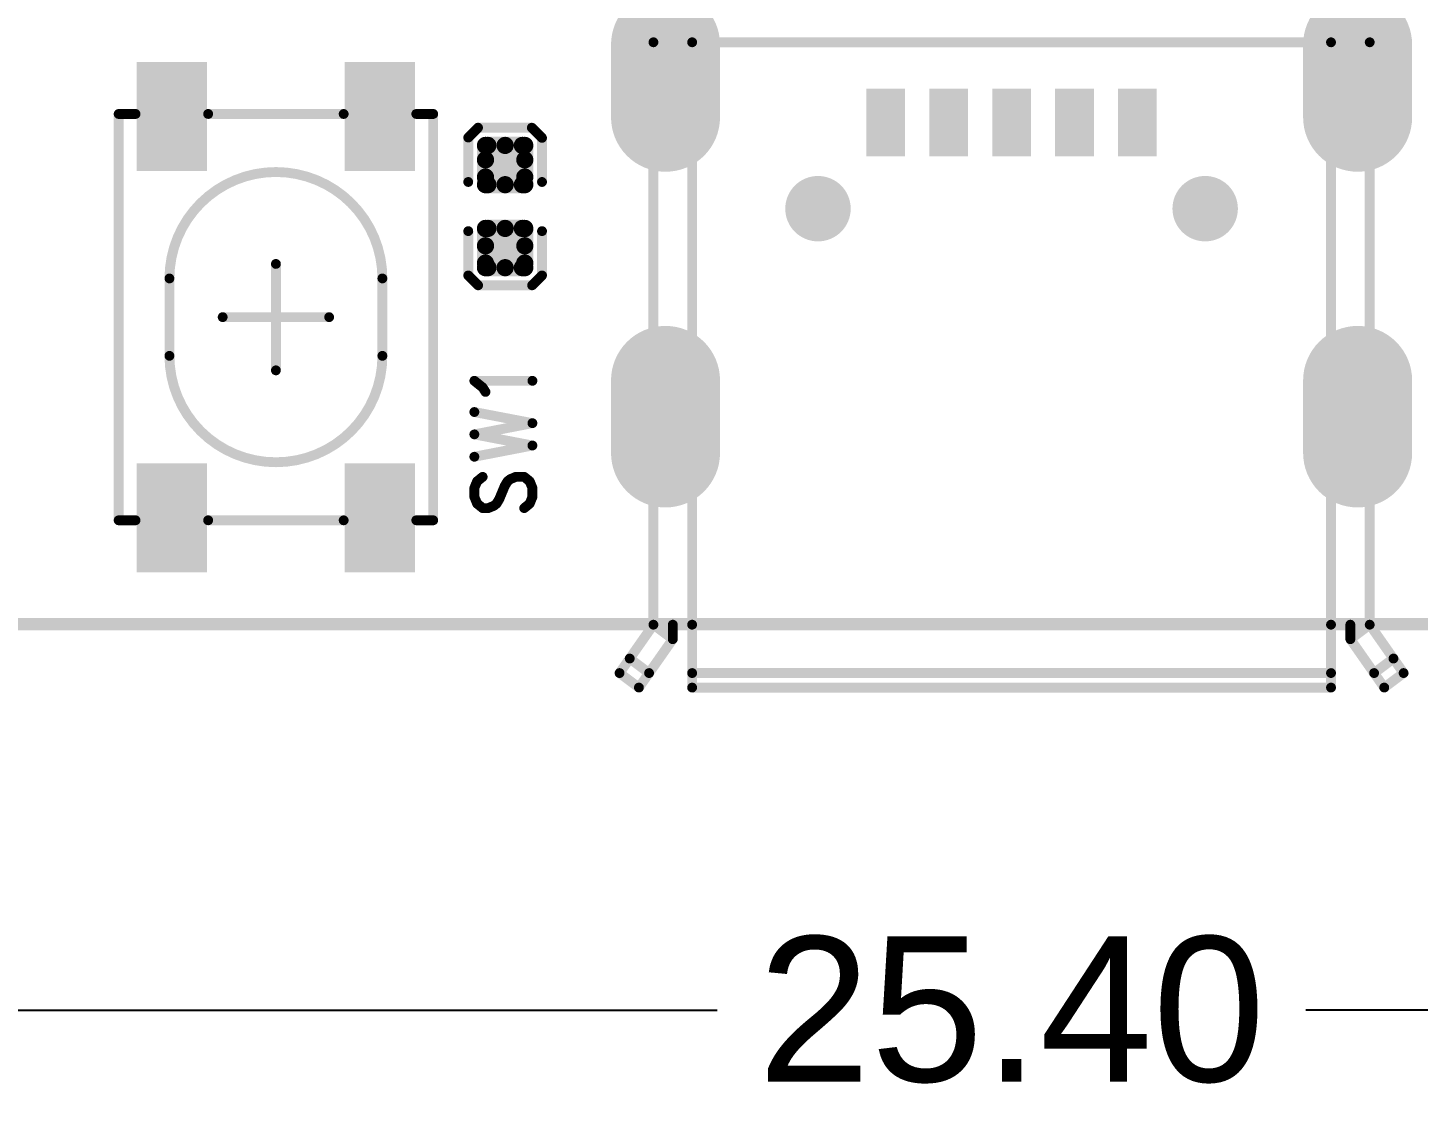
# Model space of a CAD drawing. Extents: x 138.1 to 180, y 20.3 to 82.2.
# Drawn here: x 148.25 to 162.62, y 20.31 to 31.45 of the extents above; entities that cross this region are included whole.
import ezdxf

# ---------------------------------------------------------------- set-up
doc = ezdxf.new("R2010")
doc.units = 0
doc.header["$MEASUREMENT"] = 0
doc.layers.get('0').update_dxf_attribs({"linetype": 'CONTINUOUS'})
doc.layers.get('Defpoints').update_dxf_attribs({"linetype": 'CONTINUOUS'})
doc.layers.add('SILKTOP_PHO', color=251, linetype='CONTINUOUS')
doc.styles.get("Standard").update_dxf_attribs({"font": 'arial.ttf'})
doc.dimstyles.get("Standard").update_dxf_attribs({"dimtxt": 1.5, "dimasz": 1.5, "dimexe": 0.18, "dimexo": 0, "dimgap": 0.5, "dimtad": 0, "dimtih": 1, "dimtoh": 1, "dimzin": 0, "dimdsep": 46, "dimtxsty": 'Standard', "dimcen": 0.09, "dimadec": 0, "dimazin": 0, "dimtfac": 1, "dimtofl": 0, "dimtmove": 2, "dimatfit": 3, "dimfxl": 1, "dimtolj": 1, "dimtzin": 0, "dimarcsym": 0})

# ---------------------------------------------------------------- blocks, each defined once
blk = doc.blocks.new('ROUND_33')
at = {"const_width": 0.0508}
blk.add_lwpolyline([(-0.0254, 0, 1), (0.0254, 0, 1)], format="xyb", close=True, dxfattribs=at)
blk = doc.blocks.new('RECTANGLE_215')
blk.add_solid([(0.363092, 0.563118), (0.363092, -0.563118), (-0.363092, 0.563118), (-0.363092, -0.563118)])
blk = doc.blocks.new('RECTANGLE_247')
blk.add_solid([(0.200024, 0.350012), (0.200024, -0.350012), (-0.200024, 0.350012), (-0.200024, -0.350012)])
blk = doc.blocks.new('OBLONG_248')
at = {"const_width": 1.126236}
blk.add_lwpolyline([(0, 0.37503), (0, -0.37503)], dxfattribs=at)
at = {"const_width": 0.563118}
for points in [[(-0.281558, 0.37503, 1), (0.281558, 0.37503, 1)], [(-0.281558, -0.37503, 1), (0.281558, -0.37503, 1)]]:
    blk.add_lwpolyline(points, format="xyb", close=True, dxfattribs=at)
blk = doc.blocks.new('ROUND_249')
at = {"const_width": 0.338074}
blk.add_lwpolyline([(-0.169036, 0, 1), (0.169036, 0, 1)], format="xyb", close=True, dxfattribs=at)
blk = doc.blocks.new('ROUND_158')
at = {"const_width": 0.0889}
blk.add_lwpolyline([(-0.04445, 0, 1), (0.04445, 0, 1)], format="xyb", close=True, dxfattribs=at)
blk = doc.blocks.new('*D109')
at = {"color": 0, "linetype": 'Continuous', "lineweight": -2}
for p, q in [((145.716, 26.315), (145.716, 21.116)), ((171.116, 26.315), (171.116, 21.116)), ((147.216, 21.296), (155.375, 21.296)), ((169.616, 21.296), (161.457, 21.296))]:
    blk.add_line(p, q, dxfattribs=at)
at = {"color": 0, "linetype": 'Continuous'}
for points in [[(147.216, 21.546), (147.216, 21.046), (145.716, 21.296)], [(169.616, 21.546), (169.616, 21.046), (171.116, 21.296)]]:
    blk.add_solid(points, dxfattribs=at)
at = {"layer": 'Defpoints', "color": 0, "linetype": 'Continuous'}
for p in [(145.716, 26.315), (171.116, 26.315), (171.116, 21.296)]:
    blk.add_point(p, dxfattribs=at)
at = {"color": 0, "linetype": 'Continuous', "insert": (158.416, 21.296), "char_height": 1.5, "attachment_point": 5}
blk.add_mtext('\\A1;25.40', dxfattribs=at)

msp = doc.modelspace()

# ---------------------------------------------------------------- linework, layer by layer
for points, const_width in [([(152.981, 29.827), (152.981, 30.233)], 0.178), ([(152.981, 30.233), (153.387, 30.233)], 0.178), ([(153.006, 29.827), (153.006, 30.233)], 0.178), ([(153.184, 29.827), (153.184, 30.233)], 0.178), ([(153.362, 29.827), (153.362, 30.233)], 0.178), ([(153.387, 30.233), (153.387, 29.827)], 0.178), ([(152.981, 30.084), (153.387, 30.084)], 0.178), ([(152.981, 29.906), (153.387, 29.906)], 0.178), ([(153.387, 29.827), (152.981, 29.827)], 0.178), ([(152.981, 28.969), (152.981, 29.375)], 0.178), ([(152.981, 29.375), (153.387, 29.375)], 0.178), ([(152.981, 29.373), (153.387, 29.373)], 0.178), ([(153.006, 28.969), (153.006, 29.375)], 0.178), ([(153.184, 28.969), (153.184, 29.375)], 0.178), ([(153.362, 28.969), (153.362, 29.375)], 0.178), ([(153.387, 29.375), (153.387, 28.969)], 0.178), ([(152.981, 29.195), (153.387, 29.195)], 0.178), ([(152.981, 29.017), (153.387, 29.017)], 0.178), ([(153.387, 28.969), (152.981, 28.969)], 0.178), ([(146.716, 25.283), (170.116, 25.283)], 0.127)]:
    msp.add_lwpolyline(points, dxfattribs=dict(const_width=const_width))
at = {"layer": 'SILKTOP_PHO'}
for points, const_width in [([(154.716, 31.299), (162.116, 31.299)], 0.102), ([(154.716, 25.279), (154.716, 31.299)], 0.102), ([(155.116, 31.299), (155.116, 25.279)], 0.102), ([(161.716, 25.279), (161.716, 31.299)], 0.102), ([(162.116, 25.279), (162.116, 31.299)], 0.102), ([(149.191, 30.558), (149.191, 26.358)], 0.102), ([(149.191, 30.558), (149.366, 30.558)], 0.102), ([(151.516, 30.558), (150.116, 30.558)], 0.102), ([(152.266, 30.558), (152.441, 30.558)], 0.102), ([(152.441, 26.358), (152.441, 30.558)], 0.102), ([(152.803, 30.314), (152.904, 30.416)], 0.102), ([(152.904, 30.416), (153.46, 30.416)], 0.102), ([(153.46, 30.416), (153.565, 30.311)], 0.102), ([(152.803, 29.855), (152.803, 30.314)], 0.102), ([(153.565, 30.311), (153.565, 29.855)], 0.102), ([(152.803, 29.347), (152.803, 28.889)], 0.102), ([(153.565, 28.889), (153.565, 29.347)], 0.102), ([(150.816, 27.908), (150.816, 29.008)], 0.102), ([(149.716, 28.058), (149.716, 28.858)], 0.102), ([(151.916, 28.858), (151.916, 28.058)], 0.102), ([(152.803, 28.889), (152.905, 28.787)], 0.102), ([(153.463, 28.787), (153.565, 28.889)], 0.102), ([(152.905, 28.787), (153.463, 28.787)], 0.102), ([(150.266, 28.458), (151.366, 28.458)], 0.102), ([(152.952, 27.731), (152.866, 27.8)], 0.102), ([(152.866, 27.8), (153.466, 27.8)], 0.102), ([(152.981, 27.685), (152.952, 27.731)], 0.102), ([(152.866, 27.477), (153.466, 27.362)], 0.102), ([(152.866, 27.246), (153.466, 27.362)], 0.102), ([(152.866, 27.246), (153.466, 27.131)], 0.102), ([(152.866, 27.015), (153.466, 27.131)], 0.102), ([(152.895, 26.761), (152.866, 26.692)], 0.102), ([(152.866, 26.692), (152.866, 26.6)], 0.102), ([(152.952, 26.807), (152.895, 26.761)], 0.102), ([(153.123, 26.576), (153.181, 26.715)], 0.102), ([(153.181, 26.715), (153.209, 26.761)], 0.102), ([(153.209, 26.761), (153.238, 26.784)], 0.102), ([(153.238, 26.784), (153.295, 26.807)], 0.102), ([(153.295, 26.807), (153.381, 26.807)], 0.102), ([(153.381, 26.807), (153.438, 26.761)], 0.102), ([(153.438, 26.761), (153.466, 26.692)], 0.102), ([(153.466, 26.692), (153.466, 26.6)], 0.102), ([(152.866, 26.6), (152.895, 26.53)], 0.102), ([(152.895, 26.53), (152.952, 26.484)], 0.102), ([(153.066, 26.507), (153.095, 26.53)], 0.102), ([(153.095, 26.53), (153.123, 26.576)], 0.102), ([(153.438, 26.53), (153.381, 26.484)], 0.102), ([(153.466, 26.6), (153.438, 26.53)], 0.102), ([(152.952, 26.484), (153.009, 26.484)], 0.102), ([(153.009, 26.484), (153.066, 26.507)], 0.102), ([(149.191, 26.358), (149.366, 26.358)], 0.102), ([(150.116, 26.358), (151.516, 26.358)], 0.102), ([(152.266, 26.358), (152.441, 26.358)], 0.102), ([(146.716, 25.283), (170.116, 25.283)], 0.127), ([(154.716, 25.279), (154.366, 24.779)], 0.102), ([(154.716, 25.279), (154.916, 25.129)], 0.102), ([(155.116, 25.279), (154.716, 25.279)], 0.102), ([(162.116, 25.279), (154.716, 25.279)], 0.102), ([(154.916, 25.129), (154.916, 25.279)], 0.102), ([(155.116, 25.279), (155.116, 24.629)], 0.102), ([(161.716, 25.279), (161.716, 24.629)], 0.102), ([(161.916, 25.129), (161.916, 25.279)], 0.102), ([(161.916, 25.129), (162.116, 25.279)], 0.102), ([(162.116, 25.279), (162.466, 24.779)], 0.102), ([(154.566, 24.629), (154.916, 25.129)], 0.102), ([(162.266, 24.629), (161.916, 25.129)], 0.102), ([(154.471, 24.929), (154.671, 24.779)], 0.102), ([(162.161, 24.779), (162.361, 24.929)], 0.102), ([(154.366, 24.779), (154.566, 24.629)], 0.102), ([(155.116, 24.779), (161.716, 24.779)], 0.102), ([(162.466, 24.779), (162.266, 24.629)], 0.102), ([(161.716, 24.629), (155.116, 24.629)], 0.102)]:
    msp.add_lwpolyline(points, dxfattribs=dict(at, const_width=const_width))
at = {"layer": 'SILKTOP_PHO', "const_width": 0.102}
for points in [[(151.916, 28.858, 1), (149.716, 28.858)], [(149.716, 28.058, 1), (151.916, 28.058)]]:
    msp.add_lwpolyline(points, format="xyb", dxfattribs=at)

# ---------------------------------------------------------------- block references
for name, p in [('OBLONG_248', (154.841, 30.899)), ('OBLONG_248', (161.991, 30.899)), ('RECTANGLE_215', (149.741, 30.533)), ('RECTANGLE_215', (151.891, 30.533)), ('RECTANGLE_247', (157.116, 30.469)), ('RECTANGLE_247', (157.766, 30.469)), ('RECTANGLE_247', (158.416, 30.469)), ('RECTANGLE_247', (159.066, 30.469)), ('RECTANGLE_247', (159.716, 30.469)), ('ROUND_158', (152.981, 30.233)), ('ROUND_158', (153.006, 30.233)), ('ROUND_158', (153.184, 30.233)), ('ROUND_158', (153.362, 30.233)), ('ROUND_158', (153.387, 30.233)), ('ROUND_158', (152.981, 30.084)), ('ROUND_158', (153.387, 30.084)), ('ROUND_158', (152.981, 29.906)), ('ROUND_158', (152.981, 29.827)), ('ROUND_158', (152.981, 29.827)), ('ROUND_158', (153.006, 29.827)), ('ROUND_158', (153.184, 29.827)), ('ROUND_158', (153.362, 29.827)), ('ROUND_158', (153.387, 29.906)), ('ROUND_158', (153.387, 29.827)), ('ROUND_249', (156.416, 29.579)), ('ROUND_249', (160.416, 29.579)), ('ROUND_158', (152.981, 29.375)), ('ROUND_158', (152.981, 29.373)), ('ROUND_158', (153.006, 29.375)), ('ROUND_158', (153.184, 29.375)), ('ROUND_158', (153.362, 29.375)), ('ROUND_158', (153.387, 29.375)), ('ROUND_158', (153.387, 29.373)), ('ROUND_158', (152.981, 29.195)), ('ROUND_158', (153.387, 29.195)), ('ROUND_158', (152.981, 29.017)), ('ROUND_158', (152.981, 28.969)), ('ROUND_158', (152.981, 28.969)), ('ROUND_158', (153.006, 28.969)), ('ROUND_158', (153.184, 28.969)), ('ROUND_158', (153.362, 28.969)), ('ROUND_158', (153.387, 29.017)), ('ROUND_158', (153.387, 28.969)), ('OBLONG_248', (154.841, 27.429)), ('OBLONG_248', (161.991, 27.429)), ('RECTANGLE_215', (149.741, 26.383)), ('RECTANGLE_215', (151.891, 26.383))]:
    msp.add_blockref(name, p)
at = {"layer": 'SILKTOP_PHO'}
for p in [(154.716, 31.299), (154.716, 31.299), (155.116, 31.299), (161.716, 31.299), (162.116, 31.299), (162.116, 31.299), (149.191, 30.558), (149.191, 30.558), (149.366, 30.558), (150.116, 30.558), (151.516, 30.558), (152.266, 30.558), (152.441, 30.558), (152.441, 30.558), (152.904, 30.416), (153.46, 30.416), (152.803, 30.314), (153.565, 30.311), (152.803, 29.855), (153.565, 29.855), (152.803, 29.347), (153.565, 29.347), (150.816, 29.008), (149.716, 28.858), (149.716, 28.858), (151.916, 28.858), (151.916, 28.858), (152.803, 28.889), (153.565, 28.889), (152.905, 28.787), (153.463, 28.787), (150.266, 28.458), (151.366, 28.458), (149.716, 28.058), (149.716, 28.058), (151.916, 28.058), (151.916, 28.058), (150.816, 27.908), (152.866, 27.8), (152.952, 27.731), (152.952, 27.731), (152.981, 27.685), (153.466, 27.8), (152.866, 27.477), (152.866, 27.246), (152.866, 27.246), (153.466, 27.362), (153.466, 27.362), (153.466, 27.131), (153.466, 27.131), (152.866, 27.015), (152.866, 26.692), (152.895, 26.761), (152.895, 26.761), (152.952, 26.807), (153.181, 26.715), (153.181, 26.715), (153.209, 26.761), (153.238, 26.784), (153.238, 26.784), (153.295, 26.807), (153.295, 26.807), (153.381, 26.807), (153.438, 26.761), (153.466, 26.692), (153.466, 26.692), (152.866, 26.6), (152.895, 26.53), (152.895, 26.53), (153.095, 26.53), (153.123, 26.576), (153.123, 26.576), (153.438, 26.53), (153.466, 26.6), (153.466, 26.6), (152.952, 26.484), (152.952, 26.484), (153.009, 26.484), (153.009, 26.484), (153.066, 26.507), (153.066, 26.507), (153.381, 26.484), (149.191, 26.358), (149.191, 26.358), (149.366, 26.358), (150.116, 26.358), (151.516, 26.358), (152.266, 26.358), (152.441, 26.358), (152.441, 26.358), (154.716, 25.279), (154.716, 25.279), (154.716, 25.279), (154.716, 25.279), (154.916, 25.279), (155.116, 25.279), (155.116, 25.279), (155.116, 25.279), (161.716, 25.279), (161.716, 25.279), (161.916, 25.279), (162.116, 25.279), (162.116, 25.279), (162.116, 25.279), (162.116, 25.279), (154.916, 25.129), (154.916, 25.129), (161.916, 25.129), (161.916, 25.129), (161.916, 25.129), (154.471, 24.929), (162.361, 24.929), (154.366, 24.779), (154.671, 24.779), (155.116, 24.779), (161.716, 24.779), (162.161, 24.779), (162.466, 24.779), (154.566, 24.629), (155.116, 24.629), (155.116, 24.629), (161.716, 24.629), (162.266, 24.629)]:
    msp.add_blockref('ROUND_33', p, dxfattribs=at)

# ---------------------------------------------------------------- dimensions: what is measured, and where the dimension line sits
at = {"linetype": 'Continuous'}
dim = msp.add_linear_dim(base=(171.116, 21.296), p1=(145.716, 26.315), p2=(171.116, 26.315), dimstyle='Standard', dxfattribs=at)
dim.commit()
dim.dimension.update_dxf_attribs({"geometry": '*D109', "text_midpoint": (158.416, 21.296)})

doc.saveas('drawing.dxf')
